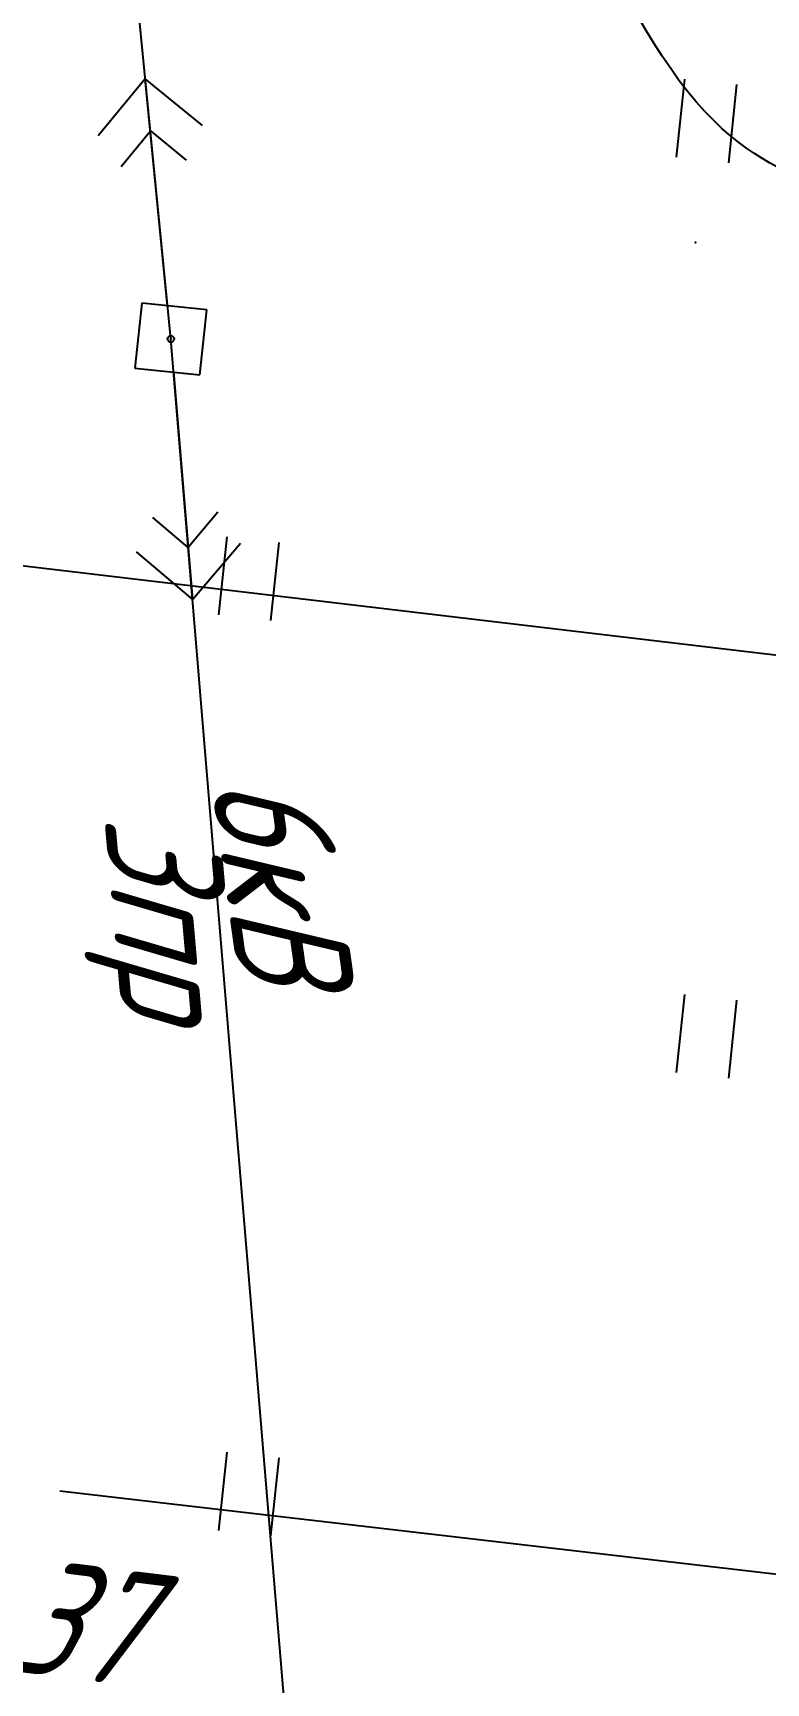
# Model space of a CAD drawing. Header units: millimetres. Extents: x -698 to 8131, y -704 to 4503.
# Drawn here: x 4474.2 to 4496.7, y 2784.2 to 2834.6 of the extents above; entities that cross this region are included whole.
import ezdxf
from ezdxf import colors
from ezdxf.entities.mleader import LeaderData, LeaderLine
from ezdxf.math import Vec2, Vec3

# ---------------------------------------------------------------- set-up
doc = ezdxf.new("R2010")
doc.units = ezdxf.units.MM
doc.linetypes.add('CONTI', pattern=[0])
doc.linetypes.add('STROT', pattern=[1.7, 0.5, -1.2])
for name, color, linetype in [('GOR_BDEFAULT', 212, 'CONTI'), ('NAD_MDEFAULT', 7, 'CONTI'), ('PI_OTDEFAULT', 172, 'CONTI'), ('PI_TTDEFAULT', 5, 'CONTI'), ('SIT_LDEFAULT', 7, 'CONTI'), ('USLZNDEFAULT', 7, 'CONTI'), ('ZAPSKDEFAULT', 7, 'CONTI'), ('Выноски', 250, 'Continuous'), ('разметка', 7, 'Continuous')]:
    doc.layers.add(name, color=color, linetype=linetype)
doc.layers.add('видовое окно', color=132, linetype='CONTI', plot=False)
doc.layers.add('ОСЬ_ВЕРХ_ПОКРЫТИЯ_ОСЬ', color=1, linetype='Continuous', lineweight=30)
doc.styles.add('eskd', font='isocpeui.ttf', dxfattribs={"width": 1.2})
doc.styles.add('ГОСТ', font='isocpeui.ttf', dxfattribs={"height": 4})

# ---------------------------------------------------------------- blocks, each defined once
blk = doc.blocks.new('BL_2011')
at = {"color": 0}
for p, q in [((0, 0), (0, 2.4)), ((1.6, 0), (1.6, 2.4))]:
    blk.add_line(p, q, dxfattribs=at)
blk = doc.blocks.new('BL_27')
at = {"color": 0}
for p, q in [((1, 1), (-1, 1)), ((-1, 1), (-1, -1)), ((1, -1), (1, 1)), ((-1, -1), (1, -1))]:
    blk.add_line(p, q, dxfattribs=at)
blk.add_circle((0, 0), 0.1, dxfattribs=at)

msp = doc.modelspace()

# ---------------------------------------------------------------- linework, layer by layer
at = {"layer": 'GOR_BDEFAULT', "color": 212, "elevation": 220, "flags": 128}
msp.add_lwpolyline([(4501.50903161102, 2821.359673916507), (4501.419031611053, 2821.84967191625), (4501.339031611036, 2822.299675916467), (4501.269031611029, 2822.729676916409), (4501.199031611022, 2823.129677917022), (4501.129031611074, 2823.50967491712), (4501.069031611076, 2823.859673916507), (4501.00903161102, 2824.189675917063), (4500.959031611032, 2824.489678916666), (4500.909031611043, 2824.779671916883), (4500.859031611055, 2825.049675916467), (4500.819031611076, 2825.299675916467), (4500.769031611029, 2825.529671916883), (4500.73903161106, 2825.749672916863), (4500.699031611022, 2825.94967791732), (4500.659031611043, 2826.149674916785), (4500.629031611074, 2826.329674917418), (4500.599031611046, 2826.499672916863), (4500.569031611076, 2826.659676917042), (4500.539031611048, 2826.819672917161), (4500.50903161102, 2826.959671916585), (4500.47903161105, 2827.09967191625), (4500.459031611032, 2827.229676916409), (4500.429031611062, 2827.34967191625), (4500.399031611034, 2827.459671916585), (4500.369031611064, 2827.569672917161), (4500.349031611046, 2827.669670917239), (4500.319031611076, 2827.75967491712), (4500.289031611048, 2827.84967191625), (4500.249031611069, 2827.939675917063), (4500.219031611041, 2828.019676916446), (4500.179031611062, 2828.09967191625), (4500.149031611034, 2828.169670917239), (4500.109031611055, 2828.239678916666), (4500.069031611076, 2828.309677916724), (4500.029031611039, 2828.369675916765), (4499.97903161105, 2828.429672916565), (4499.939031611071, 2828.489678916666), (4499.899031611034, 2828.539673917141), (4499.849031611046, 2828.589676916744), (4499.809031611067, 2828.649674916785), (4499.75903161102, 2828.689675917063), (4499.719031611041, 2828.739678916666), (4499.669031611053, 2828.789673917141), (4499.629031611074, 2828.829674917418), (4499.579031611027, 2828.879677917022), (4498.98903161106, 2829.44967791732), (4497.899031611034, 2830.09967191625), (4497.73903161106, 2830.179672916565), (4497.569031611076, 2830.249672916863), (4497.389031611025, 2830.339676916744), (4497.189031611071, 2830.439675917063), (4496.98903161106, 2830.539673917141), (4496.769031611029, 2830.659676917042), (4496.539031611048, 2830.799675916467), (4496.309031611067, 2830.939675917063), (4496.069031611076, 2831.109673916507), (4495.819031611076, 2831.289673917141), (4495.569031611076, 2831.489678916666), (4495.309031611067, 2831.709671916585), (4495.059031611067, 2831.959671916585), (4494.799031611057, 2832.219673916843), (4494.529031611039, 2832.519676916446), (4494.269031611029, 2832.829674917418), (4494.00903161102, 2833.169670917239), (4493.749031611069, 2833.539673917141), (4493.48903161106, 2833.919670917239), (4493.22903161105, 2834.319672917161), (4492.97903161105, 2834.739678916666), (4492.719031611041, 2835.169670917239), (4492.459031611032, 2835.609673916507), (4492.209031611032, 2836.059677916724), (4491.949031611022, 2836.519676916446), (4491.699031611022, 2836.979676916409), (4491.449031611022, 2837.439675917063), (4491.199031611022, 2837.909676917042), (4490.949031611022, 2838.369675916765), (4490.709031611032, 2838.829674917418), (4490.459031611032, 2839.279671916883), (4490.219031611041, 2839.729676916409), (4489.97903161105, 2840.169670917239), (4489.749031611069, 2840.59967191625), (4489.519031611029, 2841.00967491712), (4489.299031611057, 2841.419670917239), (4489.089031611036, 2841.799675916467), (4488.879031611074, 2842.179672916565), (4488.679031611062, 2842.529671916883), (4488.499031611069, 2842.869675916765), (4488.319031611076, 2843.179672916565), (4488.159031611043, 2843.479676916409), (4487.999031611069, 2843.749672916863), (4487.869031611064, 2843.999672916863), (4487.73903161106, 2844.219673916843)], dxfattribs=at)
at = {"layer": 'PI_TTDEFAULT', "color": 5}
msp.add_point((4478.459031611032, 2825.269676916446, 220.921), dxfattribs=at)
at = {"layer": 'SIT_LDEFAULT', "color": 7}
for p, q in [((4478.459031611032, 2825.269676916446), (4475.419031611053, 2856.269676916446)), ((4477.679031611062, 2833.229676916409), (4476.23903161106, 2831.479676916409)), ((4478.359031611055, 2826.269676916446), (4477.679031611062, 2833.229676916409)), ((4479.429031611062, 2831.799675916467), (4477.679031611062, 2833.229676916409)), ((4476.939031611071, 2830.549675916467), (4477.839031611036, 2831.639672916528)), ((4477.839031611036, 2831.639672916528), (4478.929031611062, 2830.739678916666)), ((4483.249031611069, 2767.69967791732), (4478.459031611032, 2825.269676916446)), ((4478.539031611048, 2824.269676916446), (4479.119031611064, 2817.299675916467)), ((4478.98903161106, 2818.889672916528), (4477.909031611043, 2819.809677916724)), ((4479.899031611034, 2819.969673916843), (4478.98903161106, 2818.889672916528)), ((4477.399031611034, 2818.75967491712), (4479.119031611064, 2817.299675916467)), ((4479.119031611064, 2817.299675916467), (4480.589031611036, 2819.019676916446))]:
    msp.add_line(p, q, dxfattribs=at)
at = {"layer": 'видовое окно', "color": 5}
msp.add_point((4494.50903161102, 2828.219673916843, 220.08), dxfattribs=at)
at = {"layer": 'ОСЬ_ВЕРХ_ПОКРЫТИЯ_ОСЬ'}
msp.add_lwpolyline([(4485.679987965084, 2750.023816681612), (4486.276545572086, 2750.785815404873), (4486.869767171816, 2751.550414010096), (4487.459481755583, 2752.317720630351), (4488.045516697128, 2753.087841162603), (4488.62769769821, 2753.860879134532), (4489.205848735661, 2754.636935598362), (4489.779792010862, 2755.416109005134), (4490.349347902889, 2756.19849508829), (4490.914334923747, 2756.984186739806), (4491.474569677162, 2757.773273893777), (4492.029866820454, 2758.565843381133), (4492.029866820454, 2758.565843381133, 0.198799872551), (4516.563582193417, 2870.657417744543)], format="xyb", dxfattribs=at)
at = {"layer": 'разметка', "linetype": 'STROT', "lineweight": 30, "ltscale": 7}
msp.add_lwpolyline([(3406.703731155421, 2578.036034221906), (3537.784683184515, 2572.668398495909, -0.03661784691979356), (3842.964315570445, 2537.686493580375, 0.03315993183262787), (3928.351646703804, 2525.115200333442, 0.07299314158265033), (4015.112902938641, 2533.09612472463, 0.0208555111745606), (4064.103163936574, 2547.911130064312, -0.02082482559198729), (4113.093424934536, 2562.726135400269, -0.01435564632850414), (4129.942756065595, 2566.295387508493, -0.03749879800817032), (4219.56502316056, 2573.483093694929), (4284.76317395592, 2575.44212088469, 0.06253206427835101), (4334.304578120549, 2581.080679938342, 0.1166163031610069), (4374.418842810168, 2603.636118109483, 0.0625546909724315), (4404.976988783534, 2643.035913408879, -0.01240678721047258), (4435.101447374929, 2687.85092622615, -0.01289234453343849), (4450.747969834852, 2708.340327561978, -0.0008173444225795665), (4471.66341853592, 2733.236076899949, 0.01157994022244065), (4492.029866820454, 2758.565843381133, 0.05392048293527532), (4507.501649652366, 2786.871934770752, 0.05392048293527532)], format="xyb", dxfattribs=at)

# ---------------------------------------------------------------- block references
at = {"layer": 'USLZNDEFAULT', "color": 7, "rotation": 354.0000000000001}
msp.add_blockref('BL_27', (4478.459031611032, 2825.269676916446), dxfattribs=at)
at = {"layer": 'ZAPSKDEFAULT', "color": 7, "rotation": 354.0000000000001}
for p in [(4493.929031611062, 2830.829674917418), (4479.929031611062, 2816.829674917418), (4493.929031611062, 2802.829674917418), (4479.929031611062, 2788.829674917418)]:
    msp.add_blockref('BL_2011', p, dxfattribs=at)

# ---------------------------------------------------------------- texts
at = {"layer": 'NAD_MDEFAULT', "color": 7, "style": 'eskd', "oblique": 10, "width": 0.8}
for s, rotation, p in [('6кВ', 278, (4479.663452611063, 2811.833025916625)), ('3пр', 275, (4476.409031611043, 2810.679672916565))]:
    msp.add_text(s, height=3.5, rotation=rotation, dxfattribs=at).set_placement(p)
at = {"layer": 'PI_OTDEFAULT', "color": 172, "style": 'eskd', "oblique": 10, "width": 0.8}
msp.add_text('220.37', height=3.5, rotation=353, dxfattribs=at).set_placement((4466.815150611035, 2785.345461916324))

# ---------------------------------------------------------------- leaders
at = {"layer": 'Выноски', "linetype": 'Continuous'}
ml = msp.add_multileader_mtext('Standard', dxfattribs=at)
ml.set_content('Граница работа по примыканию', color=256, style='ГОСТ')
ml.set_leader_properties()
ml.build(insert=Vec2(0, 0))
ml.multileader.update_dxf_attribs({"text_left_attachment_type": 5, "text_right_attachment_type": 5, "dogleg_length": 0, "arrow_head_size": 0.18})
ctx = ml.context
ctx.base_point, ctx.char_height, ctx.arrow_head_size, ctx.landing_gap_size, ctx.plane_origin, ctx.plane_x_axis, ctx.plane_y_axis = Vec3(4574.970188325262, 2806.317098978121), 5, 0.18, 0, Vec3(4671.865959580047, 2771.198783338215), Vec3(0.993005787863934, -0.1180656820110232), Vec3(0.1180656820110232, 0.993005787863934)
ctx.left_attachment, ctx.right_attachment = 5, 5
notes = []
notes.append((ctx, [(1, (1, 1, 0), (4574.970188325262, 2806.317098978121), (0.5591929034853202, 0.829037572545212), 0, [(0, [(4522.201905380634, 2792.425397721264)], 0, [])])]))
ctx.mtext.insert, ctx.mtext.text_direction, ctx.mtext.rotation, ctx.mtext.flow_direction = Vec3(4575.729724521187, 2812.705270594131), Vec3(0.993005787863934, -0.1180656820110232), 6.164843593956954, 5
ml = msp.add_multileader_mtext('Standard', dxfattribs=at)
ml.set_content('металл. труба, {\\Fgost|c204;%%C} 0,5м, L-15,0м', color=256, style='ГОСТ')
ml.set_leader_properties()
ml.build(insert=Vec2(0, 0))
ml.multileader.update_dxf_attribs({"text_left_attachment_type": 5, "text_right_attachment_type": 5, "dogleg_length": 0, "arrow_head_size": 0.18})
ctx = ml.context
ctx.base_point, ctx.arrow_head_size, ctx.landing_gap_size, ctx.plane_origin, ctx.plane_x_axis, ctx.plane_y_axis = Vec3(4554.213797502589, 2780.815072007622), 0.18, 0, Vec3(4639.234276877882, 2718.498617522564), Vec3(0.9932900224220381, -0.1156500382915082), Vec3(0.1156500382915082, 0.9932900224220381)
ctx.left_attachment, ctx.right_attachment = 5, 5
notes.append((ctx, [(1, (1, 1, 0), (4554.213797502589, 2780.815072007622), (0.9932900224220381, -0.1156500382915082), 0, [(0, [(4516.613031855106, 2792.319828227307)], 0, [])])]))
ctx.mtext.insert, ctx.mtext.text_direction, ctx.mtext.rotation, ctx.mtext.flow_direction = Vec3(4554.80899426864, 2785.927072122838), Vec3(0.9932900224220381, -0.1156500382915082), 6.167275902897111, 5
for ctx, leaders in notes:
    for number, flags, end, landing, length, lines in leaders:
        leader = LeaderData()
        leader.index, (leader.has_last_leader_line, leader.has_dogleg_vector, leader.attachment_direction) = number, flags
        leader.last_leader_point, leader.dogleg_vector, leader.dogleg_length = Vec3(end), Vec3(landing), length
        for number, points, colour, breaks in lines:
            line = LeaderLine()
            line.index, line.vertices, line.color, line.breaks = number, Vec3.list(points), colors.encode_raw_color(colour), breaks
            leader.lines.append(line)
        ctx.leaders.append(leader)

doc.saveas('drawing.dxf')
